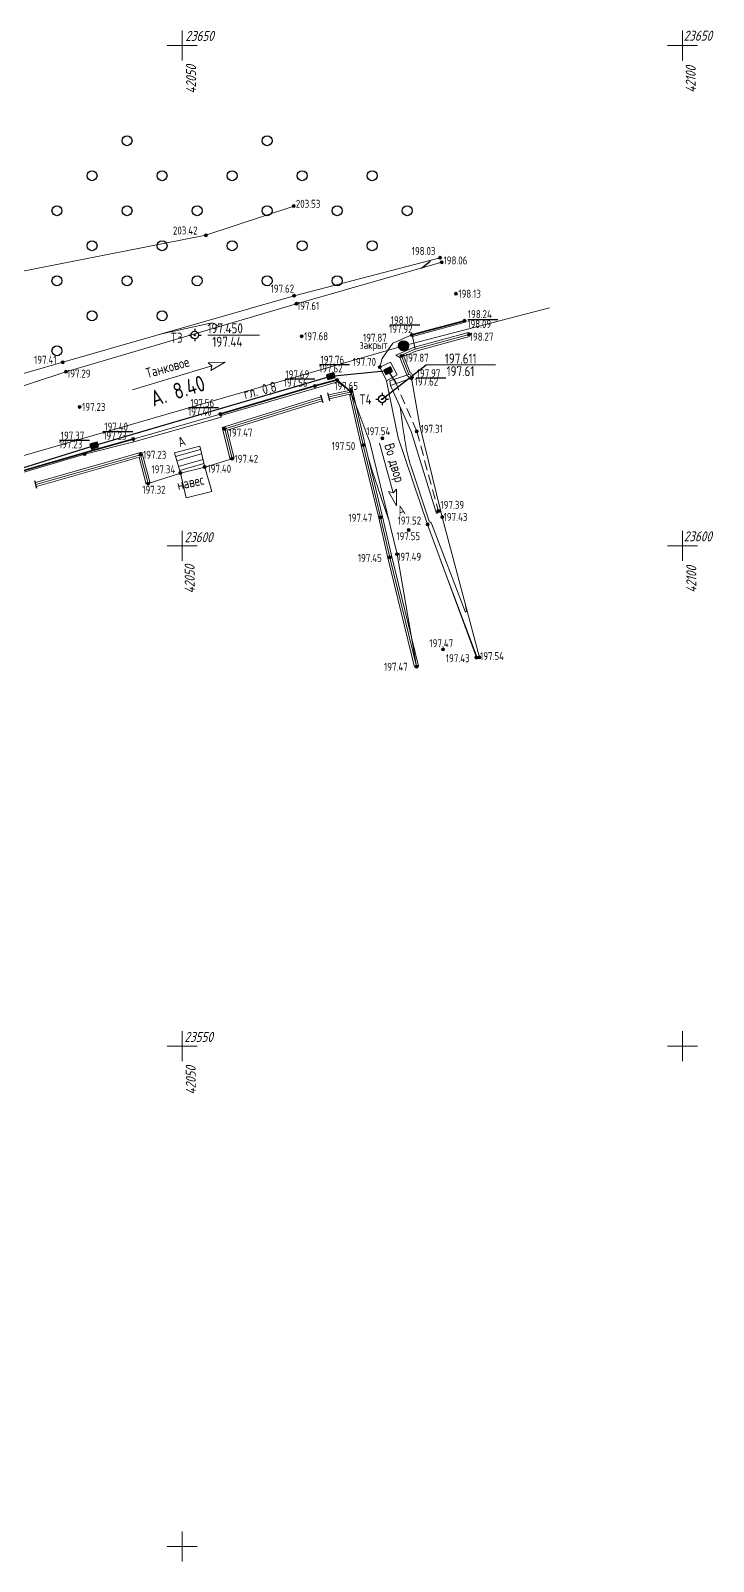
# Model space of a CAD drawing. Header units: metres. Extents: x 41798 to 42103, y 23448 to 23652.
# Drawn here: x 42034.9 to 42103.1, y 23498.5 to 23651.5 of the extents above; entities that cross this region are included whole.
import ezdxf

# ---------------------------------------------------------------- set-up
doc = ezdxf.new("R2010")
doc.units = ezdxf.units.M
for name, pattern in [('g5_01_5x1_5', [3, 1.5, -1.5]), ('g5_02x1', [3, 2, -1]), ('g5_366', [1.7, 0.2, -1.5])]:
    doc.linetypes.add(name, pattern=pattern)
for name, color, linetype in [('01_Геодезические пункты', 7, 'Continuous'), ('02_Сетка', 7, 'Continuous'), ('03_Здания и строения', 7, 'Continuous'), ('05_Элементы зданий', 7, 'Continuous'), ('06_Инженерно-технические сооружения', 7, 'Continuous'), ('10_Границы покрытий и угодий', 7, 'Continuous'), ('11_Гидрография', 7, 'Continuous'), ('12_Рельеф', 7, 'Continuous'), ('13_Растительность', 7, 'Continuous'), ('14_Ограждения', 7, 'Continuous'), ('17_Топонимика', 7, 'Continuous'), ('18_Зарамочное оформление', 7, 'Continuous'), ('19_Горизонтали', 7, 'Continuous'), ('30_Канализация', 7, 'Continuous'), ('31_Водопровод', 7, 'Continuous'), ('35_Телефон', 7, 'Continuous'), ('44_Крышки колодцев', 7, 'Continuous'), ('45_Номера колодцев', 7, 'Continuous'), ('61_Отметки высоты поверхности', 7, 'Continuous')]:
    doc.layers.add(name, color=color, linetype=linetype)
doc.styles.add('LIKE11', font='bm431.shx')
doc.styles.add('LIKE36', font='pragmai.shx')
doc.styles.add('Line_GUGK', font='', dxfattribs={"height": 1})
doc.styles.get("Standard").update_dxf_attribs({"font": 'GOST_0.TTF', "height": 2})
doc.styles.get('Line_GUGK').set_extended_font_data('Bm431', italic=True)
doc.linetypes.add('133_2', pattern='A,4,[27,GUGK_2005.shx,S=0.8,R=0,X=0,Y=0],4,-2', length=10)
doc.linetypes.add('g5_085a', pattern='A,0.001,[19,GUGK_2005.shx,S=2,R=180.000005,X=0,Y=0],1,[18,GUGK_2005.shx,S=12,R=180.000005,X=0,Y=0],1', length=2.001)
doc.linetypes.add('g5_122_kl', pattern='A,2,-2,3,-0.6,["Кл",Line_GUGK,S=2,R=0,X=0,Y=-1],-5,3,-2,8,-2,8,-2,6', length=43.6)
doc.linetypes.add('g5_472', pattern='A,0,-8,[25,GUGK_2005.shx,S=0.8,R=0,X=0,Y=-0.4],0', length=8)
doc.linetypes.add('g5_474_1a', pattern='A,2,-0.5,[28,GUGK_2005.shx,S=2,R=0,X=0,Y=0],-0.5,2', length=5)

# ---------------------------------------------------------------- blocks, each defined once
blk = doc.blocks.new('g5_368')
at = {"color": 0}
blk.add_circle((0, 0), 1, dxfattribs=at)
blk = doc.blocks.new('g5_330')
at = {"linetype": 'ByBlock'}
blk.add_hatch(color=0, dxfattribs=at).paths.add_polyline_path([(-0.3, 0, 1), (0.3, 0, 1)])
at = {"color": 0, "linetype": 'ByBlock', "lineweight": -2}
blk.add_circle((0, 0), 0.3, dxfattribs=at)
at = {"color": 0, "linetype": 'ByBlock', "lineweight": 15, "flags": 12}
for tag, p in [('number', (-7.62, -0.8)), ('z', (0.5, -0.8))]:
    blk.add_attdef(tag, p, '', height=1.6, dxfattribs=at)
blk = doc.blocks.new('g5_128a')
h = blk.add_hatch(color=255)
h.paths.add_polyline_path([(-0.325, 0.425), (-0.675, 0.425), (-0.675, -0.425), (-0.325, -0.425)])
h.paths.add_polyline_path([(0.175, 0.425), (-0.175, 0.425), (-0.175, -0.425), (0.175, -0.425)])
h.paths.add_polyline_path([(0.675, 0.425), (0.325, 0.425), (0.325, -0.425), (0.675, -0.425)])
at = {"color": 0, "flags": 128}
blk.add_lwpolyline([(-0.75, -0.5), (0.75, -0.5), (0.75, 0.5), (-0.75, 0.5)], close=True, dxfattribs=at)
for points in [[(-0.25, -0.5), (-0.25, 0.5)], [(0.25, -0.5), (0.25, 0.5)]]:
    blk.add_lwpolyline(points, dxfattribs=at)
blk = doc.blocks.new('g5_475_5')
at = {"color": 0, "flags": 128}
blk.add_lwpolyline([(0, -0.8), (0, 0.8)], dxfattribs=at)
blk = doc.blocks.new('g5_005_1')
h = blk.add_hatch(color=255)
edge = h.paths.add_edge_path()
edge.add_arc((0, 0), 0.675, 0, 360.0002)
edge = h.paths.add_edge_path(flags=16)
edge.add_arc((0, 0), 0.2, 0, 360.0002)
at = {"color": 0}
for p, q in [((-1.25, 0), (-0.75, 0)), ((0, 1.25), (0, 0.75)), ((0.75, 0), (1.25, 0)), ((0, -0.75), (0, -1.25))]:
    blk.add_line(p, q, dxfattribs=at)
for radius in [0.75, 0.125]:
    blk.add_circle((0, 0), radius, dxfattribs=at)
at = {"lineweight": 20, "style": 'LIKE36', "flags": 8}
for tag, p in [('Номер пункта', (-20.11, -1)), ('Отметка центра и земли', (2.18, -1))]:
    blk.add_attdef(tag, p, '', height=2, dxfattribs=at)
blk = doc.blocks.new('g5_012')
at = {"color": 92, "linetype": 'ByBlock', "lineweight": -2}
for p, q in [((-3, 0), (3, 0)), ((0, -3), (0, 3))]:
    blk.add_line(p, q, dxfattribs=at)
blk = doc.blocks.new('g5_117sv')
h = blk.add_hatch(color=255)
h.paths.add_polyline_path([(-0.08, 0.92, 0.390634), (-0.93, 0, 0.11106), (-0.84, -0.4), (-0.08, 0.04)])
h.paths.add_polyline_path([(0.07, 0.04), (0.84, -0.4, 0.11106), (0.92, 0, 0.390634), (0.07, 0.92)])
h.paths.add_polyline_path([(-0.76, -0.53, 0.524447), (0.76, -0.53), (0, -0.09)])
at = {"color": 0, "flags": 128}
for points in [[(0, 1), (0, 0)], [(0, 0), (-0.87, -0.5)], [(0.87, -0.5), (0, 0)]]:
    blk.add_lwpolyline(points, dxfattribs=at)
at = {"color": 0}
blk.add_circle((0, 0), 1, dxfattribs=at)
at = {"style": 'LIKE11', "flags": 8}
for tag, p in [('Номер', (0, 1.7)), ('Отметка кольца люка', (0, -2.8)), ('Отметка земли (возле него)', (0, -4.8)), ('Верх прокладки', (0, -6.8)), ('Низ прокладки', (0, -8.8))]:
    blk.add_attdef(tag, p, '', height=1.6, dxfattribs=at)

msp = doc.modelspace()

# ---------------------------------------------------------------- linework, layer by layer
at = {"layer": '01_Геодезические пункты', "color": 7, "lineweight": 20, "ltscale": 0.5, "flags": 128}
msp.add_lwpolyline([(42057.74, 23621.05), (42052.56, 23621.05)], dxfattribs=at)
at = {"layer": '01_Геодезические пункты', "elevation": 197.61, "flags": 128}
msp.add_lwpolyline([(42070, 23614.68), (42074.38, 23618.11), (42081.32, 23618.14)], dxfattribs=at)
at = {"layer": '03_Здания и строения', "color": 7, "linetype": 'Continuous', "lineweight": 20, "ltscale": 0.5, "flags": 128}
msp.add_lwpolyline([(42046.61, 23606.22), (42049.83, 23607.28), (42052.26, 23607.88), (42054.99, 23608.7)], dxfattribs=at)
at = {"layer": '05_Элементы зданий', "color": 7, "linetype": 'Continuous', "lineweight": 20, "ltscale": 0.5, "flags": 128}
msp.add_lwpolyline([(42049.83, 23607.28), (42050.4, 23604.81), (42052.99, 23605.44), (42052.26, 23607.88)], dxfattribs=at)
at = {"layer": '06_Инженерно-технические сооружения', "color": 7, "linetype": 'Continuous', "lineweight": 20, "ltscale": 0.5, "flags": 128}
for points in [[(42069.76, 23617.87), (42070.82, 23618.35), (42071.48, 23617.11), (42070.43, 23616.51), (42069.76, 23617.87)], [(42072.65, 23617.14), (42070.75, 23616.48), (42070.84, 23616.04), (42072.92, 23616.76)], [(42070.84, 23616.04), (42072.91, 23611.44), (42075.42, 23603.24), (42075.86, 23603.45), (42073.76, 23612), (42072.92, 23616.76)]]:
    msp.add_lwpolyline(points, dxfattribs=at)
at = {"layer": '06_Инженерно-технические сооружения', "color": 7, "linetype": 'Continuous', "lineweight": 20, "flags": 128}
msp.add_lwpolyline([(42049.83, 23607.28), (42049.25, 23609.31), (42051.77, 23609.96), (42052.26, 23607.88)], dxfattribs=at)
at = {"layer": '06_Инженерно-технические сооружения', "color": 7, "linetype": 'Continuous', "lineweight": 20, "elevation": -197.34, "flags": 128}
for points in [[(42049.36, 23608.94), (42051.84, 23609.63)], [(42051.95, 23609.19), (42049.49, 23608.49)], [(42049.65, 23607.92), (42052.08, 23608.63)], [(42049.76, 23607.52), (42052.18, 23608.24)]]:
    msp.add_lwpolyline(points, dxfattribs=at)
at = {"layer": '10_Границы покрытий и угодий', "color": 92, "linetype": 'g5_366', "lineweight": 20, "ltscale": 500, "flags": 128}
msp.add_lwpolyline([(42075.79, 23628.8), (42061.19, 23625), (42038.08, 23618.35), (42025, 23614.61), (42014.03, 23611.21), (42008.1, 23614.45), (42007.93, 23626.17), (42008.21, 23635.07)], dxfattribs=at)
at = {"layer": '10_Границы покрытий и угодий', "color": 7, "linetype": 'g5_01_5x1_5', "lineweight": 20, "ltscale": 500, "flags": 128}
for points in [[(42075.95, 23628.34), (42061.42, 23624.2), (42038.4, 23617.4), (42025.63, 23613.19), (42015.29, 23609.52)], [(42073.29, 23619.66), (42073.02, 23620.94), (42078.28, 23622.36)], [(42069.76, 23617.87), (42070, 23618.74), (42071.05, 23620.25), (42072.97, 23621.08)], [(42066.87, 23615.43), (42065.52, 23616.4), (42063.37, 23615.75), (42053.9, 23613.04), (42053.91, 23612.85), (42045.18, 23610.39), (42040.28, 23609.16), (42032.62, 23606.91), (42032.52, 23606.77), (42027.79, 23605.38), (42027.64, 23605.41), (42012.68, 23601.12), (42001.4, 23597.89), (42000.32, 23597.56), (42000, 23597.35)], [(42065.49, 23616.58), (42066.87, 23615.43), (42068.77, 23610.37), (42071.48, 23599.17), (42073.44, 23587.93)], [(42070.43, 23616.51), (42071.6, 23610.8), (42074.53, 23602.15), (42079.41, 23588.84)], [(42045.12, 23610.68), (42045.18, 23610.39), (42053.91, 23612.85), (42053.82, 23613.18), (42045.12, 23610.68)]]:
    msp.add_lwpolyline(points, dxfattribs=at)
at = {"layer": '10_Границы покрытий и угодий', "color": 7, "linetype": 'Continuous', "lineweight": 35, "ltscale": 500, "flags": 128}
for points in [[(42072.97, 23621.08), (42078.24, 23622.5)], [(42065.49, 23616.58), (42063.28, 23615.99), (42053.87, 23613.2), (42053.82, 23613.18)], [(42045.12, 23610.68), (42045.07, 23610.67), (42041.28, 23609.61), (42032.59, 23607.07), (42032.42, 23607.23)]]:
    msp.add_lwpolyline(points, dxfattribs=at)
at = {"layer": '11_Гидрография', "color": 92, "linetype": 'g5_02x1', "lineweight": 20, "ltscale": 0.5, "flags": 128}
for points in [[(42073.46, 23611.44), (42071.39, 23616.22)], [(42073.46, 23611.44), (42075.61, 23603.48)]]:
    msp.add_lwpolyline(points, dxfattribs=at)
at = {"layer": '12_Рельеф', "color": 7, "linetype": 'g5_085a', "lineweight": 20, "ltscale": 0.5, "flags": 128}
msp.add_lwpolyline([(42024.34, 23628.52), (42029.33, 23626.52), (42052.38, 23631.05), (42061.16, 23633.96)], dxfattribs=at)
at = {"layer": '14_Ограждения', "color": 7, "linetype": 'Continuous', "lineweight": 20, "ltscale": 0.5, "flags": 128}
for points in [[(42078.63, 23621.32), (42073.22, 23619.85), (42071.35, 23619.05), (42071.76, 23618.84), (42072.5, 23616.98), (42072.64, 23616.94), (42072.72, 23616.77), (42072.72, 23616.76)], [(42078.74, 23620.93), (42073.35, 23619.47), (42072.29, 23619.01), (42072.08, 23619.12), (42072.8, 23617.31), (42072.92, 23617.27), (42073.13, 23616.86), (42073.12, 23616.75)], [(42073.63, 23587.97), (42070.95, 23598.9), (42070.04, 23602.91), (42068.3, 23610.11), (42066.98, 23615.84), (42066.7, 23615.54), (42064.64, 23615.09)], [(42063.88, 23614.9), (42054.02, 23611.83), (42054.8, 23608.65)], [(42064, 23614.51), (42054.5, 23611.56), (42055.19, 23608.74)], [(42073.24, 23587.88), (42070.56, 23598.81), (42069.65, 23602.81), (42067.91, 23610.02), (42066.76, 23615.02), (42066.91, 23615.18), (42064.72, 23614.7)], [(42046.8, 23606.27), (42045.98, 23609.35), (42035.34, 23606.32)], [(42046.42, 23606.17), (42045.7, 23608.85), (42035.45, 23605.93)]]:
    msp.add_lwpolyline(points, dxfattribs=at)
at = {"layer": '14_Ограждения', "color": 7, "linetype": 'g5_472', "lineweight": 20, "ltscale": 0.5, "flags": 128}
for points in [[(42078.68, 23621.13), (42073.29, 23619.66), (42071.82, 23619.03), (42071.92, 23618.98), (42072.65, 23617.14), (42072.78, 23617.11), (42072.92, 23616.82), (42072.92, 23616.76)], [(42063.94, 23614.71), (42054.26, 23611.69), (42054.99, 23608.7)], [(42073.44, 23587.93), (42070.76, 23598.85), (42069.84, 23602.86), (42068.11, 23610.07), (42066.87, 23615.43), (42066.81, 23615.36), (42064.68, 23614.9)], [(42046.61, 23606.22), (42045.84, 23609.1), (42035.39, 23606.13)]]:
    msp.add_lwpolyline(points, dxfattribs=at)
at = {"layer": '14_Ограждения', "color": 7, "linetype": 'g5_474_1a', "lineweight": 20, "ltscale": 0.5, "flags": 128}
msp.add_lwpolyline([(42072.92, 23616.76), (42073.76, 23612), (42075.86, 23603.45), (42076, 23602.87), (42079.71, 23588.85)], dxfattribs=at)
at = {"layer": '18_Зарамочное оформление', "color": 7, "linetype": 'Continuous', "lineweight": 20, "ltscale": 0.5, "flags": 128}
for points in [[(42045.06, 23615.6), (42052.99, 23618), (42052.86, 23617.54), (42054.3, 23618.36), (42052.61, 23618.31), (42052.99, 23618)], [(42069.72, 23610.25), (42071.1, 23605.3), (42070.64, 23605.44), (42071.43, 23603.99), (42071.42, 23605.67), (42071.1, 23605.3)]]:
    msp.add_lwpolyline(points, dxfattribs=at)
at = {"layer": '19_Горизонтали', "color": 32, "linetype": 'Continuous', "lineweight": 30, "ltscale": 0.5, "elevation": 198, "flags": 128}
msp.add_lwpolyline([(42073.93, 23627.76), (42074.78, 23628.46, 0.380703), (42074.78, 23628.51), (42074.77, 23628.53)], format="xyb", dxfattribs=at)
at = {"layer": '19_Горизонтали', "color": 32, "linetype": 'Continuous', "lineweight": 20, "ltscale": 0.5, "flags": 128}
msp.add_lwpolyline([(42053.8, 23621.95), (42053.8, 23621.95, -0.234643), (42053.39, 23622.11), (42053.39, 23622.11, 0.239624), (42052.85, 23622.25), (42047.99, 23621.2)], format="xyb", dxfattribs=at)
at = {"layer": '19_Горизонтали', "color": 32, "linetype": 'Continuous', "lineweight": 20, "ltscale": 0.5, "elevation": 197.5, "flags": 128}
for points in [[(42071.8, 23613.91), (42072.03, 23612.16, 0.011698), (42072.36, 23610.01), (42072.36, 23610.01, 0.036714), (42072.89, 23607.9), (42074.7, 23602.48, 0.222646), (42074.81, 23602.36), (42074.81, 23602.36, -0.211209), (42074.92, 23602.24), (42078.28, 23593.45, 0.89423), (42078.41, 23593.48), (42078.33, 23594.07)], [(42070.63, 23602.66), (42069.94, 23604.7, -0.006889), (42068.76, 23608.3), (42068.66, 23608.63)]]:
    msp.add_lwpolyline(points, format="xyb", dxfattribs=at)
for points in [[(42068.13, 23610.17), (42068.07, 23610.23)], [(42079.48, 23588.85), (42075.8, 23598.68)]]:
    msp.add_lwpolyline(points, dxfattribs=at)
at = {"layer": '30_Канализация', "color": 42, "linetype": 'g5_122_kl', "lineweight": 30, "ltscale": 500, "flags": 128}
msp.add_lwpolyline([(42000, 23597.13), (42041.22, 23610.03), (42064.87, 23616.96), (42070.58, 23617.53), (42071.39, 23616.22)], dxfattribs=at)
at = {"layer": '35_Телефон', "color": 6, "linetype": '133_2', "lineweight": 20, "ltscale": 500, "flags": 128}
msp.add_lwpolyline([(42005.58, 23600.78), (42072.14, 23620), (42086.72, 23623.79)], dxfattribs=at)
at = {"layer": '61_Отметки высоты поверхности', "flags": 128}
for points in [[(42070.77, 23622.1), (42073.76, 23622.09)], [(42078.56, 23622.64), (42081.55, 23622.63)], [(42063.75, 23618.14), (42066.74, 23618.13)], [(42060.29, 23616.7), (42063.28, 23616.7)], [(42073.38, 23616.8), (42076.37, 23616.8)], [(42050.65, 23613.82), (42053.64, 23613.82)], [(42042.08, 23611.44), (42045.07, 23611.44)], [(42037.76, 23610.55), (42040.75, 23610.55)]]:
    msp.add_lwpolyline(points, dxfattribs=at)

# ---------------------------------------------------------------- block references
at = {"layer": '01_Геодезические пункты', "color": 7, "linetype": 'Continuous', "lineweight": 20, "xscale": 0.5, "yscale": 0.5, "zscale": 0.5}
for p in [(42051.27, 23621.07, 197.45), (42070, 23614.68, 197.61)]:
    msp.add_blockref('g5_005_1', p, dxfattribs=at)
at = {"layer": '02_Сетка', "color": 92, "linetype": 'Continuous', "lineweight": 15, "ltscale": 0.5, "xscale": 0.5, "yscale": 0.5}
for p in [(42050, 23650), (42100, 23650), (42050, 23600), (42100, 23600), (42050, 23550), (42100, 23550), (42050, 23500)]:
    msp.add_blockref('g5_012', p, dxfattribs=at)
at = {"layer": '06_Инженерно-технические сооружения', "color": 7, "linetype": 'Continuous', "lineweight": 20, "xscale": 0.5, "yscale": 0.5, "zscale": 0.5}
for p, rotation in [((42064.87, 23616.96, 197.65), 196.3148817283939), ((42070.6, 23617.5), 24.38590056799126), ((42041.22, 23610.03, 197.14), 197.3871667865726)]:
    msp.add_blockref('g5_128a', p, dxfattribs=dict(at, rotation=rotation))
at = {"layer": '13_Растительность', "color": 92, "linetype": 'Continuous', "lineweight": 20, "ltscale": 0.5, "xscale": 0.5, "yscale": 0.5}
for p in [(42044.5, 23640.5), (42058.5, 23640.5), (42041, 23637), (42048, 23637), (42055, 23637), (42062, 23637), (42069, 23637), (42037.5, 23633.5), (42044.5, 23633.5), (42051.5, 23633.5), (42058.5, 23633.5), (42065.5, 23633.5), (42072.5, 23633.5), (42041, 23630), (42048, 23630), (42055, 23630), (42062, 23630), (42069, 23630), (42037.5, 23626.5), (42044.5, 23626.5), (42051.5, 23626.5), (42058.5, 23626.5), (42065.5, 23626.5), (42041, 23623), (42048, 23623), (42037.5, 23619.5)]:
    msp.add_blockref('g5_368', p, dxfattribs=at)
at = {"layer": '14_Ограждения', "color": 7, "linetype": 'Continuous', "lineweight": 20, "xscale": 0.5, "yscale": 0.5, "zscale": 0.5}
for p, rotation in [((42063.94, 23614.71, 197.68), 197.2822140997862), ((42064.68, 23614.9, 197.66), 14.61772155975658), ((42035.39, 23606.13, 197.04), 15.89829323667476)]:
    msp.add_blockref('g5_475_5', p, dxfattribs=dict(at, rotation=rotation))
at = {"layer": '44_Крышки колодцев', "color": 7, "linetype": 'Continuous', "lineweight": 20, "xscale": 0.5, "yscale": 0.5, "zscale": 0.5}
msp.add_blockref('g5_117sv', (42072.14, 23620, 197.87), dxfattribs=at)
msp.add_blockref('g5_117sv', (42072.14, 23620, 197.87), dxfattribs=at)
at = {"layer": '61_Отметки высоты поверхности', "color": 7, "linetype": 'Continuous', "lineweight": 20, "xscale": 0.5, "yscale": 0.5, "zscale": 0.5}
for p in [(42061.16, 23633.96, 203.53), (42052.38, 23631.05, 203.42), (42075.79, 23628.8, 198.03), (42075.95, 23628.34, 198.06), (42061.19, 23625, 197.62), (42077.36, 23625.2, 198.13), (42061.42, 23624.2, 197.61), (42078.24, 23622.5, 198.09), (42061.95, 23620.95, 197.68), (42072.97, 23621.08, 197.92), (42078.68, 23621.13, 198.27), (42071.92, 23618.98, 197.9), (42038.08, 23618.35, 197.41), (42038.4, 23617.4, 197.29), (42069.76, 23617.87, 197.7), (42063.28, 23615.99, 197.56), (42065.49, 23616.58, 197.62), (42066.87, 23615.43, 197.65), (42072.92, 23616.76, 197.62), (42039.76, 23613.89, 197.23), (42053.82, 23613.18, 197.4), (42054.26, 23611.69, 197.47), (42073.46, 23611.44, 197.31), (42045.12, 23610.68, 197.25), (42068.11, 23610.07, 197.5), (42070.03, 23610.75, 197.54), (42040.25, 23609.17, 197.37), (42045.84, 23609.1, 197.23), (42052.26, 23607.88, 197.4), (42054.99, 23608.7, 197.42), (42046.61, 23606.22, 197.32), (42049.83, 23607.28, 197.34), (42075.61, 23603.48, 197.39), (42069.84, 23602.86, 197.47), (42074.53, 23602.15, 197.52), (42076, 23602.87, 197.43), (42072.64, 23601.59, 197.55), (42070.76, 23598.85, 197.45), (42071.48, 23599.17, 197.49), (42076.08, 23589.65, 197.47), (42073.44, 23587.93, 197.47), (42079.41, 23588.84, 197.43), (42079.71, 23588.85, 197.54)]:
    msp.add_blockref('g5_330', p, dxfattribs=at)

# ---------------------------------------------------------------- texts
at = {"layer": '01_Геодезические пункты', "color": 7, "linetype": 'Continuous', "lineweight": 20, "ltscale": 0.5}
for s, p in [('197.450', (42052.54, 23621.25)), ('T3', (42048.85, 23620.3)), ('197.44', (42053.02, 23619.9)), ('197.611', (42076.25, 23618.22)), ('197.61', (42076.43, 23616.96)), ('T4', (42067.7, 23614.14))]:
    msp.add_text(s, height=1, dxfattribs=at).set_placement(p)
at = {"layer": '02_Сетка', "linetype": 'Continuous', "lineweight": 15, "oblique": 15}
for s, p in [('23650', (42050.33, 23650.47)), ('23650', (42100.13, 23650.49)), ('23600', (42050.25, 23600.37)), ('23600', (42100.14, 23600.45)), ('23550', (42050.24, 23550.42))]:
    msp.add_text(s, height=1, dxfattribs=at).set_placement(p)
for s, p in [('42050', (42051.4, 23645.21)), ('42100', (42101.33, 23645.29)), ('42050', (42051.26, 23595.25)), ('42100', (42101.39, 23595.32)), ('42050', (42051.37, 23545.16))]:
    msp.add_text(s, height=1, rotation=90, dxfattribs=at).set_placement(p)
at = {"layer": '03_Здания и строения', "color": 7, "linetype": 'Continuous', "lineweight": 15}
msp.add_text('навес', height=1, rotation=12.3926, dxfattribs=at).set_placement((42049.62, 23605.57))
at = {"layer": '10_Границы покрытий и угодий', "color": 7, "linetype": 'Continuous', "lineweight": 15}
for rotation, p in [(17.5577, (42049.75, 23609.85)), (16.8579, (42071.7, 23602.98))]:
    msp.add_text('А', height=1, rotation=rotation, dxfattribs=at).set_placement(p)
at = {"layer": '17_Топонимика', "color": 7, "linetype": 'Continuous', "lineweight": 15}
msp.add_text('А. 8.40', height=1.6, rotation=17.517, dxfattribs=at).set_placement((42047.15, 23613.9))
at = {"layer": '18_Зарамочное оформление', "color": 7, "linetype": 'Continuous', "lineweight": 15}
for s, rotation, p in [('Танковое', 15.9125, (42046.55, 23616.75)), ('Во двор', 286.2312, (42070.19, 23610.09))]:
    msp.add_text(s, height=1, rotation=rotation, dxfattribs=at).set_placement(p)
at = {"layer": '31_Водопровод', "color": 6, "linetype": 'Continuous', "lineweight": 15}
msp.add_text('гл. 0,8', height=1, rotation=13.9523, dxfattribs=at).set_placement((42056.3, 23614.67))
at = {"layer": '45_Номера колодцев', "color": 7, "linetype": 'Continuous', "lineweight": 15, "ltscale": 0.5}
for s, p in [('закрыт', (42067.76, 23619.68)), ('197.87', (42068.08, 23620.4))]:
    msp.add_text(s, height=0.8, dxfattribs=at).set_placement(p)
at = {"layer": '61_Отметки высоты поверхности', "color": 7, "linetype": 'Continuous', "lineweight": 15, "ltscale": 0.5}
for s, p in [('203.53', (42061.37, 23633.79)), ('203.42', (42049.09, 23631.12)), ('198.03', (42072.95, 23629.07)), ('198.06', (42076.13, 23628.13)), ('197.62', (42058.85, 23625.31)), ('198.13', (42077.61, 23624.8)), ('197.61', (42061.48, 23623.59)), ('198.24', (42078.56, 23622.76)), ('197.92', (42070.68, 23621.28)), ('198.10', (42070.85, 23622.16)), ('198.09', (42078.5, 23621.78)), ('197.68', (42062.2, 23620.55)), ('198.27', (42078.75, 23620.51)), ('197.41', (42035.21, 23618.2)), ('197.76', (42063.84, 23618.2)), ('197.70', (42067.05, 23617.99)), ('197.87', (42072.27, 23618.4)), ('197.29', (42038.5, 23616.82)), ('197.69', (42060.33, 23616.75)), ('197.62', (42063.69, 23617.33)), ('197.97', (42073.45, 23616.85)), ('197.56', (42060.17, 23615.91)), ('197.65', (42065.21, 23615.59)), ('197.62', (42073.25, 23616.02)), ('197.23', (42040.01, 23613.49)), ('197.56', (42050.83, 23613.88)), ('197.40', (42050.59, 23613.01)), ('197.37', (42037.88, 23610.62)), ('197.23', (42042.12, 23610.61)), ('197.40', (42042.23, 23611.52)), ('197.47', (42054.66, 23610.91)), ('197.54', (42068.42, 23611.06)), ('197.31', (42073.84, 23611.3)), ('197.23', (42037.69, 23609.75)), ('197.23', (42046.09, 23608.7)), ('197.50', (42064.96, 23609.58)), ('197.34', (42046.94, 23607.25)), ('197.40', (42052.54, 23607.31)), ('197.42', (42055.24, 23608.3)), ('197.32', (42046.02, 23605.21)), ('197.39', (42075.82, 23603.7)), ('197.47', (42066.63, 23602.41)), ('197.52', (42071.54, 23602.13)), ('197.43', (42076.14, 23602.49)), ('197.55', (42071.41, 23600.57)), ('197.45', (42067.57, 23598.39)), ('197.49', (42071.5, 23598.51)), ('197.47', (42074.72, 23589.87)), ('197.47', (42070.18, 23587.51)), ('197.43', (42076.36, 23588.37)), ('197.54', (42079.78, 23588.58))]:
    msp.add_text(s, height=0.8, dxfattribs=at).set_placement(p)

doc.saveas('drawing.dxf')
